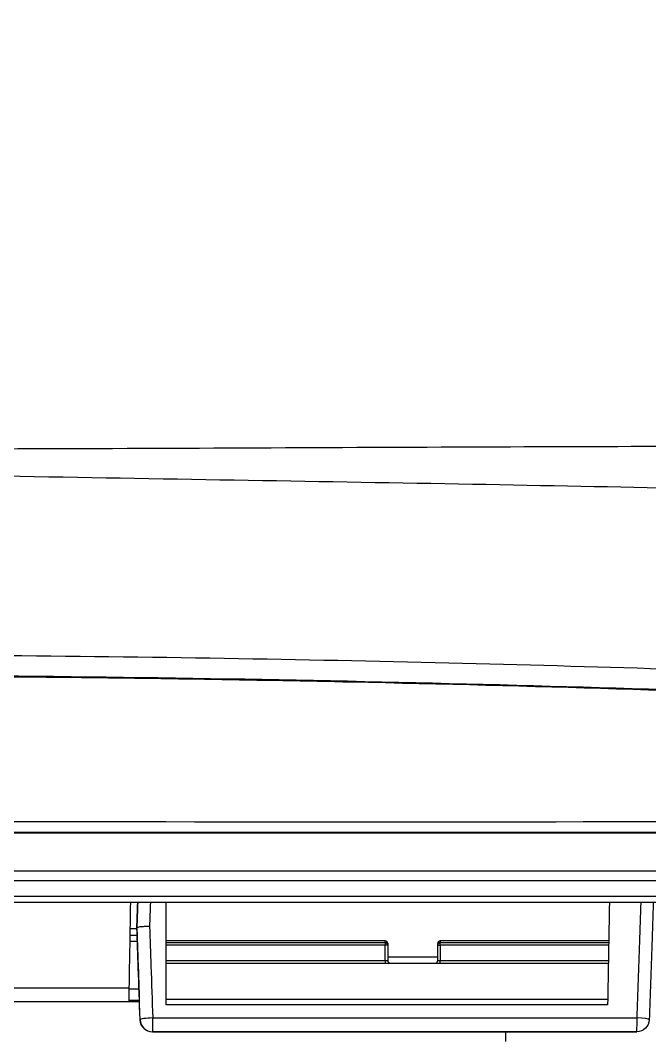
# Model space of a CAD drawing. Header units: millimetres. Extents: x 28 to 2363, y 8 to 1657.
# Drawn here: x 1237.3 to 1287.6, y 538 to 619.7 of the extents above; entities that cross this region are included whole.
import ezdxf

# ---------------------------------------------------------------- set-up
doc = ezdxf.new("R2010")
doc.units = ezdxf.units.MM
doc.layers.add('1LINE', color=7, linetype='CONTINUOUS')

msp = doc.modelspace()

# ---------------------------------------------------------------- linework, layer by layer
at = {"layer": '1LINE'}
for p, q in [((1266.429, 546.058), (1248.926, 546.058)), ((1266.429, 546.053), (1248.926, 546.053)), ((1248.926, 545.914), (1266.429, 545.914)), ((1266.429, 545.719), (1248.926, 545.719)), ((1266.429, 546.053), (1266.429, 546.058)), ((1266.429, 545.914), (1266.429, 546.053)), ((1266.429, 545.914), (1266.429, 545.719)), ((1266.429, 544.485), (1266.429, 545.719)), ((1266.629, 545.719), (1266.429, 545.719)), ((1266.629, 545.858), (1266.629, 545.719)), ((1266.629, 545.719), (1266.629, 544.485)), ((1270.629, 545.719), (1270.629, 545.858)), ((1270.629, 545.719), (1270.829, 545.719)), ((1270.629, 544.485), (1270.629, 545.719)), ((1284.301, 546.058), (1270.829, 546.058)), ((1270.829, 546.058), (1270.829, 546.053)), ((1284.301, 546.053), (1270.829, 546.053)), ((1270.829, 546.053), (1270.829, 545.914)), ((1270.829, 545.719), (1270.829, 545.914)), ((1270.829, 545.914), (1284.299, 545.914)), ((1270.829, 545.719), (1270.829, 544.485)), ((1284.295, 545.719), (1270.829, 545.719)), ((1248.926, 544.485), (1266.429, 544.485)), ((1248.926, 544.285), (1284.271, 544.285)), ((1284.27, 544.259), (1248.926, 544.259)), ((1266.429, 544.485), (1266.629, 544.485)), ((1266.429, 544.485), (1266.429, 544.285)), ((1266.629, 544.784), (1270.629, 544.784)), ((1270.829, 544.485), (1284.274, 544.485)), ((1270.829, 544.285), (1270.829, 544.485)), ((1245.921, 541.202), (1246.754, 541.202)), ((1245.923, 541.284), (1246.75, 541.284)), ((1246.75, 541.284), (1245.923, 541.284)), ((1246.75, 541.284), (1245.923, 541.284)), ((1245.924, 541.284), (1246.751, 541.284)), ((1245.924, 541.284), (1246.751, 541.284)), ((1245.946, 541.285), (1246.823, 541.285)), ((1247.815, 538.785), (1286.537, 538.785)), ((1248.926, 538.785), (1248.926, 538.785)), ((1276.036, 538.785), (1276.036, 538.002)), ((1284.737, 538.785), (1285.691, 538.785))]:
    msp.add_line(p, q, dxfattribs=at)
for centre, radius, start, end in [((1266.429, 545.858), 0.2, 0, 90), ((1270.829, 545.858), 0.2, 90, 180), ((1266.829, 544.485), 0.2, 179.99964, 270), ((1270.429, 544.485), 0.2, 270, 359.99982), ((1247.815, 539.785), 1, 182.43158, 270)]:
    msp.add_arc(centre, radius, start, end, dxfattribs=at)
at = {"layer": '1LINE', "extrusion": (0, 0, -1)}
msp.add_arc((-1286.537, 539.785), 1, 182, 270, dxfattribs=at)
at = {"layer": '1LINE'}
for centre, major_axis, ratio, start_param, end_param in [((1266.429, 545.858), (0.2, 0), 0.974265, 0, 1.570796), ((1266.429, 545.719), (-0.2, 0), 0.974265, 3.141593, 4.712389), ((1270.829, 545.858), (0.2, 0), 0.974265, 1.570796, 3.141593), ((1270.829, 545.719), (-0.2, 0), 0.974265, 4.712389, 6.283185), ((1247.815, 539.785), (0, -1), 0.999998, 4.747296, 6.283185), ((1247.835, 539.785), (0.999, 0.035), 0.105582, 1.555301, 3.139839), ((1247.835, 539.785), (0, -1), 0.999998, 4.747296, 6.283185), ((1247.835, 539.785), (0, 1), 0.011848, 3.141599, 4.818637), ((1286.537, 539.785), (0, -1), 0.027436, 0, 1.677133), ((1286.537, 539.785), (0.999, -0.035), 0.107054, 0, 1.547234)]:
    msp.add_ellipse(centre, major_axis=major_axis, ratio=ratio, start_param=start_param, end_param=end_param, dxfattribs=at)
for points, degree, knots in [([(1348.321, 688.024), (1350.771, 684.875), (1353.221, 681.769), (1358.195, 675.456), (1360.646, 672.339), (1367.799, 663.14), (1372.297, 657.208), (1380.497, 646.061), (1384.249, 640.804), (1391.069, 630.899), (1394.097, 626.264), (1399.407, 617.716), (1401.687, 613.791), (1405.62, 606.698), (1407.282, 603.535), (1409.398, 598.147), (1409.836, 595.947), (1409.058, 593.421), (1408.548, 592.71), (1407.263, 591.464), (1406.457, 590.937), (1404.48, 590.064), (1403.307, 589.718), (1400.557, 589.187), (1398.989, 589.027), (1393.847, 588.369), (1389.769, 587.832), (1380.196, 586.802), (1374.71, 586.309), (1365.255, 585.757), (1361.885, 585.603), (1354.808, 585.374), (1351.095, 585.299), (1343.308, 585.229), (1339.234, 585.236), (1330.713, 585.328), (1326.301, 585.425), (1317.035, 585.535), (1312.15, 585.569), (1302.02, 585.605), (1296.751, 585.608), (1285.8, 585.594), (1280.118, 585.576), (1268.357, 585.53), (1262.28, 585.501), (1250.068, 585.448), (1243.89, 585.424), (1231.387, 585.386), (1225.112, 585.373), (1218.667, 585.366)], 3, [0, 0, 0, 0, 0.03125, 0.03125, 0.0625, 0.0625, 0.125, 0.125, 0.1875, 0.1875, 0.25, 0.25, 0.3125, 0.3125, 0.375, 0.375, 0.4375, 0.4375, 0.46875, 0.46875, 0.5, 0.5, 0.53125, 0.53125, 0.5625, 0.5625, 0.625, 0.625, 0.6875, 0.6875, 0.71875, 0.71875, 0.75, 0.75, 0.78125, 0.78125, 0.8125, 0.8125, 0.84375, 0.84375, 0.875, 0.875, 0.90625, 0.90625, 0.9375, 0.9375, 0.96875, 0.96875, 1, 1, 1, 1]), ([(1218.667, 583.58), (1231.134, 583.334), (1243.42, 583.117), (1261.514, 582.806), (1267.528, 582.704), (1279.265, 582.491), (1284.963, 582.38), (1296.008, 582.138), (1301.353, 582.008), (1311.673, 581.72), (1316.672, 581.563), (1326.186, 581.206), (1330.694, 580.988), (1339.39, 580.599), (1343.585, 580.44), (1355.626, 580.084), (1362.993, 580.008), (1376.313, 580.13), (1382.17, 580.323), (1392.489, 580.801), (1396.953, 581.082), (1402.704, 581.409), (1404.461, 581.499), (1407.676, 581.623), (1409.141, 581.743), (1412.918, 582.361), (1414.688, 583.116), (1416.444, 584.818), (1416.879, 585.467), (1417.516, 586.726), (1417.716, 587.368), (1417.912, 588.648), (1417.927, 589.283), (1417.884, 589.95)], 3, [0, 0, 0, 0, 0.095705, 0.095705, 0.143558, 0.143558, 0.191411, 0.191411, 0.239263, 0.239263, 0.287116, 0.287116, 0.334969, 0.334969, 0.382821, 0.382821, 0.478527, 0.478527, 0.574232, 0.574232, 0.669938, 0.669938, 0.71779, 0.71779, 0.765643, 0.765643, 0.861348, 0.861348, 0.909201, 0.909201, 0.957054, 0.957054, 1, 1, 1, 1]), ([(1218.667, 568.958), (1231.18, 568.959), (1243.669, 568.842), (1268.023, 568.415), (1279.656, 568.11), (1301.834, 567.404), (1312.393, 566.992), (1326.725, 566.42), (1331.239, 566.238), (1339.932, 565.915), (1344.095, 565.771), (1356.077, 565.41), (1363.38, 565.266), (1376.685, 565.246), (1382.706, 565.371), (1393.236, 565.945), (1397.732, 566.392), (1405.371, 567.636), (1408.53, 568.433), (1413.489, 570.395), (1415.309, 571.562), (1417.812, 574.298), (1418.475, 575.873), (1418.753, 577.711), (1418.767, 577.815), (1418.78, 577.921)], 3, [0, 0, 0, 0, 0.099404, 0.099404, 0.198807, 0.198807, 0.298211, 0.298211, 0.347912, 0.347912, 0.397614, 0.397614, 0.497018, 0.497018, 0.596421, 0.596421, 0.695825, 0.695825, 0.795229, 0.795229, 0.894632, 0.894632, 0.994036, 0.994036, 1, 1, 1, 1]), ([(1367.33, 563.612), (1367.102, 563.617), (1366.81, 563.614), (1366.288, 563.617), (1366.025, 563.619), (1365.235, 563.625), (1364.704, 563.629), (1363.099, 563.645), (1362.013, 563.659), (1358.703, 563.708), (1356.43, 563.753), (1349.419, 563.918), (1344.471, 564.071), (1328.959, 564.616), (1317.794, 565.104), (1292.203, 566.059), (1277.986, 566.509), (1248.868, 567.131), (1233.95, 567.305), (1218.667, 567.304)], 3, [0, 0, 0, 0, 0.007812, 0.007812, 0.015625, 0.015625, 0.03125, 0.03125, 0.0625, 0.0625, 0.125, 0.125, 0.25, 0.25, 0.5, 0.5, 0.75, 0.75, 1, 1, 1, 1]), ([(1218.667, 567.265), (1226.291, 567.266), (1233.895, 567.223), (1248.983, 567.056), (1256.474, 566.931), (1278.258, 566.464), (1292.032, 566.03), (1311.233, 565.317), (1317.311, 565.073), (1328.747, 564.618), (1334.128, 564.409), (1346.183, 563.992), (1352.636, 563.808), (1358.642, 563.704)], 3, [0, 0, 0, 0, 0.136136, 0.136136, 0.272273, 0.272273, 0.544546, 0.544546, 0.680682, 0.680682, 0.816818, 0.816818, 1, 1, 1, 1]), ([(1218.671, 555.609), (1243.623, 555.593), (1268.577, 555.581), (1301.694, 555.606), (1311.912, 555.623), (1330.401, 555.637), (1338.727, 555.637), (1353.872, 555.629), (1360.742, 555.622), (1373.329, 555.61), (1378.992, 555.606), (1393.979, 555.604), (1401.32, 555.607), (1405.841, 555.603)], 3, [0, 0, 0, 0, 0.25, 0.25, 0.375, 0.375, 0.5, 0.5, 0.625, 0.625, 0.75, 0.75, 1, 1, 1, 1]), ([(1405.058, 554.724), (1398.179, 554.724), (1382.973, 554.724), (1375.436, 554.724), (1365.958, 554.724), (1356.068, 554.724), (1345.359, 554.724), (1333.22, 554.724), (1320.207, 554.724), (1313.062, 554.724), (1305.633, 554.724), (1298.148, 554.724), (1289.891, 554.724), (1281.729, 554.724), (1273.039, 554.724), (1264.325, 554.724), (1255.31, 554.724), (1237.256, 554.724), (1218.671, 554.724)], 2, [0, 0, 0, 0.25, 0.25, 0.375, 0.375, 0.5, 0.5, 0.625, 0.625, 0.6875, 0.6875, 0.75, 0.75, 0.8125, 0.8125, 0.875, 0.875, 1, 1, 1]), ([(1409.247, 554.674), (1409.247, 554.674), (1409.247, 554.674), (1408.84, 554.674), (1408.416, 554.674), (1407.498, 554.674), (1407.004, 554.674), (1405.922, 554.674), (1405.335, 554.674), (1404.056, 554.674), (1403.362, 554.674), (1401.871, 554.674), (1401.075, 554.674), (1399.383, 554.674), (1398.487, 554.674), (1395.649, 554.674), (1393.554, 554.674), (1388.959, 554.674), (1386.459, 554.674), (1381.046, 554.674), (1378.134, 554.674), (1374.226, 554.674), (1373.431, 554.674), (1371.82, 554.674), (1371.003, 554.674), (1368.519, 554.674), (1366.817, 554.674), (1363.327, 554.674), (1361.539, 554.674), (1357.878, 554.674), (1356.006, 554.674), (1350.247, 554.674), (1346.221, 554.674), (1339.821, 554.674), (1337.628, 554.674), (1334.235, 554.674), (1333.087, 554.674), (1330.755, 554.674), (1329.574, 554.674), (1323.599, 554.674), (1318.593, 554.674), (1310.683, 554.674), (1307.98, 554.674), (1303.814, 554.674), (1302.407, 554.674), (1299.554, 554.674), (1298.109, 554.674), (1295.179, 554.674), (1293.695, 554.674), (1291.441, 554.674), (1290.684, 554.674), (1289.164, 554.674), (1288.402, 554.674), (1284.578, 554.674), (1281.484, 554.674), (1275.226, 554.674), (1272.063, 554.674), (1265.669, 554.674), (1262.438, 554.674), (1255.907, 554.674), (1252.607, 554.674), (1247.606, 554.674), (1245.93, 554.674), (1243.403, 554.674), (1242.558, 554.674), (1240.865, 554.674), (1240.015, 554.674), (1235.765, 554.674), (1232.358, 554.674), (1225.526, 554.674), (1222.102, 554.674), (1218.671, 554.674)], 3, [0, 0, 0, 0, 0.000002, 0.000002, 0.031252, 0.031252, 0.062502, 0.062502, 0.093752, 0.093752, 0.125002, 0.125002, 0.156252, 0.156252, 0.187502, 0.187502, 0.250002, 0.250002, 0.312502, 0.312502, 0.375001, 0.375001, 0.390626, 0.390626, 0.406251, 0.406251, 0.437501, 0.437501, 0.468751, 0.468751, 0.500001, 0.500001, 0.562501, 0.562501, 0.593751, 0.593751, 0.609376, 0.609376, 0.625001, 0.625001, 0.687501, 0.687501, 0.718751, 0.718751, 0.734376, 0.734376, 0.750001, 0.750001, 0.765626, 0.765626, 0.773438, 0.773438, 0.781251, 0.781251, 0.8125, 0.8125, 0.84375, 0.84375, 0.875, 0.875, 0.90625, 0.90625, 0.921875, 0.921875, 0.929688, 0.929688, 0.9375, 0.9375, 0.96875, 0.96875, 1, 1, 1, 1]), ([(1218.671, 551.671), (1225.453, 551.671), (1232.195, 551.671), (1245.598, 551.671), (1252.264, 551.671), (1271.84, 551.671), (1284.455, 551.671), (1307.832, 551.671), (1318.448, 551.671), (1337.46, 551.671), (1345.951, 551.671), (1369.073, 551.671), (1381.668, 551.671), (1395.671, 551.671), (1399.52, 551.671), (1405.551, 551.671), (1407.571, 551.672), (1409.195, 551.671)], 3, [0, 0, 0, 0, 0.0625, 0.0625, 0.125, 0.125, 0.25, 0.25, 0.375, 0.375, 0.5, 0.5, 0.75, 0.75, 0.875, 0.875, 1, 1, 1, 1]), ([(1408.752, 550.855), (1407.131, 550.856), (1405.116, 550.856), (1399.099, 550.855), (1395.26, 550.855), (1381.292, 550.855), (1368.728, 550.856), (1345.664, 550.855), (1337.195, 550.855), (1318.232, 550.855), (1307.644, 550.855), (1284.321, 550.855), (1271.732, 550.855), (1252.197, 550.855), (1245.544, 550.855), (1232.168, 550.855), (1225.439, 550.855), (1218.671, 550.855)], 3, [0, 0, 0, 0, 0.125, 0.125, 0.25, 0.25, 0.5, 0.5, 0.625, 0.625, 0.75, 0.75, 0.875, 0.875, 0.9375, 0.9375, 1, 1, 1, 1]), ([(1218.671, 549.62), (1232.097, 549.62), (1245.399, 549.62), (1271.296, 549.62), (1283.781, 549.62), (1306.821, 549.62), (1317.278, 549.62), (1336.092, 549.62), (1344.445, 549.62), (1367.284, 549.62), (1379.722, 549.62), (1393.546, 549.62), (1397.346, 549.62), (1403.301, 549.62), (1405.295, 549.62), (1406.904, 549.62)], 3, [0, 0, 0, 0, 0.125, 0.125, 0.25, 0.25, 0.375, 0.375, 0.5, 0.5, 0.75, 0.75, 0.875, 0.875, 1, 1, 1, 1]), ([(1405.257, 549.12), (1403.66, 549.12), (1401.685, 549.12), (1395.785, 549.12), (1392.021, 549.12), (1378.326, 549.12), (1366.004, 549.12), (1343.379, 549.12), (1335.108, 549.12), (1316.479, 549.12), (1306.122, 549.12), (1283.281, 549.12), (1270.896, 549.12), (1245.199, 549.12), (1231.997, 549.12), (1218.671, 549.12)], 3, [0, 0, 0, 0, 0.125, 0.125, 0.25, 0.25, 0.5, 0.5, 0.625, 0.625, 0.75, 0.75, 0.875, 0.875, 1, 1, 1, 1]), ([(1286.565, 539.891), (1286.635, 541.901), (1286.705, 543.911), (1286.813, 546.987), (1286.85, 548.054), (1286.887, 549.12)], 3, [0, 0, 0, 0, 0.65331, 0.65331, 1, 1, 1, 1]), ([(1287.864, 549.12), (1287.825, 548.007), (1287.786, 546.894), (1287.677, 543.77), (1287.607, 541.76), (1287.537, 539.75)], 3, [0, 0, 0, 0, 0.356415, 0.356415, 1, 1, 1, 1]), ([(1246.578, 547.039), (1246.578, 547.048), (1246.578, 547.056), (1246.577, 547.076), (1246.577, 547.087), (1246.576, 547.099)], 3, [0, 0, 0, 0, 0.416212, 0.416212, 1, 1, 1, 1]), ([(1247.59, 547.205), (1247.582, 547.205), (1247.574, 547.205), (1247.454, 547.205), (1247.341, 547.203), (1247.13, 547.194), (1247.03, 547.188), (1246.857, 547.173), (1246.782, 547.164), (1246.665, 547.144), (1246.623, 547.132), (1246.586, 547.114), (1246.578, 547.107), (1246.578, 547.099)], 3, [0, 0, 0, 0, 0.015311, 0.015311, 0.229539, 0.229539, 0.443771, 0.443771, 0.657942, 0.657942, 0.871988, 0.871988, 1, 1, 1, 1]), ([(1246.836, 539.75), (1246.787, 541.136), (1246.739, 542.523), (1246.653, 544.972), (1246.615, 546.036), (1246.578, 547.099)], 3, [0, 0, 0, 0, 0.565928, 0.565928, 1, 1, 1, 1]), ([(1246.578, 547.039), (1246.58, 546.984), (1246.582, 546.926), (1246.586, 546.817), (1246.588, 546.764), (1246.591, 546.67), (1246.592, 546.627), (1246.595, 546.558), (1246.595, 546.531), (1246.597, 546.495), (1246.597, 546.486), (1246.597, 546.486)], 3, [0, 0, 0, 0, 0.201334, 0.201334, 0.402667, 0.402667, 0.604008, 0.604008, 0.805278, 0.805278, 1, 1, 1, 1]), ([(1246.596, 546.486), (1246.596, 546.486), (1246.596, 546.477), (1246.597, 546.439), (1246.598, 546.412), (1246.6, 546.342), (1246.602, 546.299), (1246.605, 546.204), (1246.607, 546.151), (1246.61, 546.069), (1246.611, 546.042), (1246.611, 546.015)], 3, [0, 0, 0, 0, 0.223004, 0.223004, 0.446002, 0.446002, 0.669097, 0.669097, 0.892332, 0.892332, 1, 1, 1, 1]), ([(1247.59, 547.205), (1247.627, 546.153), (1247.664, 545.101), (1247.75, 542.663), (1247.798, 541.277), (1247.847, 539.891)], 3, [0, 0, 0, 0, 0.431527, 0.431527, 1, 1, 1, 1]), ([(1246.611, 546.015), (1246.629, 545.502), (1246.647, 544.99), (1246.691, 543.727), (1246.717, 542.977), (1246.743, 542.227)], 3, [0, 0, 0, 0, 0.406061, 0.406061, 1, 1, 1, 1]), ([(1270.629, 544.485), (1270.629, 544.485), (1270.634, 544.485), (1270.652, 544.485), (1270.664, 544.485), (1270.694, 544.485), (1270.712, 544.485), (1270.751, 544.485), (1270.772, 544.485), (1270.806, 544.485), (1270.818, 544.485), (1270.829, 544.485)], 3, [0, 0, 0, 0, 0.243781, 0.243781, 0.459043, 0.459043, 0.674306, 0.674306, 0.889568, 0.889568, 1, 1, 1, 1]), ([(1224.679, 542.291), (1227.829, 542.291), (1230.978, 542.291), (1238.066, 542.291), (1242.004, 542.291), (1245.943, 542.291)], 3, [0, 0, 0, 0, 0.444361, 0.444361, 1, 1, 1, 1]), ([(1245.943, 542.291), (1245.942, 542.25), (1245.941, 542.209), (1245.938, 542.055), (1245.936, 541.942), (1245.933, 541.732), (1245.931, 541.633), (1245.928, 541.46), (1245.926, 541.385), (1245.924, 541.27), (1245.923, 541.228), (1245.922, 541.192), (1245.922, 541.185), (1245.922, 541.185)], 3, [0, 0, 0, 0, 0.073282, 0.073282, 0.274547, 0.274547, 0.475813, 0.475813, 0.677051, 0.677051, 0.878261, 0.878261, 1, 1, 1, 1]), ([(1246.743, 542.227), (1246.747, 542.115), (1246.751, 542.003), (1246.758, 541.796), (1246.762, 541.699), (1246.767, 541.533), (1246.769, 541.461), (1246.773, 541.354), (1246.774, 541.316), (1246.775, 541.289), (1246.775, 541.285), (1246.775, 541.285)], 3, [0, 0, 0, 0, 0.223316, 0.223316, 0.446633, 0.446633, 0.669924, 0.669924, 0.893101, 0.893101, 1, 1, 1, 1]), ([(1246.751, 541.285), (1246.77, 540.842), (1246.789, 540.4), (1246.81, 539.888), (1246.813, 539.819), (1246.816, 539.75)], 3, [0, 0, 0, 0, 0.864958, 0.864958, 1, 1, 1, 1]), ([(1246.751, 541.285), (1246.754, 541.285), (1246.756, 541.285), (1246.764, 541.285), (1246.769, 541.285), (1246.775, 541.285)], 3, [0, 0, 0, 0, 0.348552, 0.348552, 1, 1, 1, 1]), ([(1248.926, 541.385), (1252.345, 541.385), (1255.763, 541.385), (1262.66, 541.385), (1266.138, 541.385), (1273.093, 541.385), (1276.57, 541.385), (1281.462, 541.385), (1282.877, 541.385), (1284.292, 541.385)], 3, [0, 0, 0, 0, 0.289969, 0.289969, 0.584969, 0.584969, 0.879968, 0.879968, 1, 1, 1, 1]), ([(1284.213, 540.938), (1282.828, 540.938), (1281.444, 540.938), (1276.582, 540.938), (1273.104, 540.938), (1266.147, 540.938), (1262.669, 540.938), (1255.769, 540.938), (1252.347, 540.938), (1248.926, 540.938)], 3, [0, 0, 0, 0, 0.117705, 0.117705, 0.413426, 0.413426, 0.709148, 0.709148, 1, 1, 1, 1]), ([(1246.816, 539.75), (1246.817, 539.75), (1246.818, 539.75), (1246.824, 539.75), (1246.829, 539.75), (1246.834, 539.75), (1246.835, 539.75), (1246.836, 539.75)], 3, [0, 0, 0, 0, 0.175147, 0.175147, 0.875735, 0.875735, 1, 1, 1, 1]), ([(1247.847, 539.891), (1249.977, 539.891), (1252.107, 539.891), (1257.719, 539.891), (1261.202, 539.891), (1268.166, 539.891), (1271.648, 539.891), (1278.942, 539.891), (1282.753, 539.891), (1286.565, 539.891)], 3, [0, 0, 0, 0, 0.165018, 0.165018, 0.434825, 0.434825, 0.704631, 0.704631, 1, 1, 1, 1]), ([(1247.835, 538.785), (1247.834, 538.785), (1247.833, 538.785), (1247.827, 538.785), (1247.823, 538.785), (1247.817, 538.785), (1247.816, 538.785), (1247.815, 538.785)], 3, [0, 0, 0, 0, 0.175147, 0.175147, 0.875735, 0.875735, 1, 1, 1, 1]), ([(1286.537, 538.785), (1286.148, 538.785), (1285.759, 538.785), (1281.95, 538.785), (1278.529, 538.785), (1271.627, 538.785), (1268.146, 538.785), (1261.185, 538.785), (1257.704, 538.785), (1252.094, 538.785), (1249.965, 538.785), (1247.835, 538.785)], 3, [0, 0, 0, 0, 0.030162, 0.030162, 0.295368, 0.295368, 0.565175, 0.565175, 0.834982, 0.834982, 1, 1, 1, 1]), ([(1248.926, 538.785), (1254.895, 538.785), (1260.864, 538.785), (1272.801, 538.785), (1278.77, 538.785), (1284.737, 538.785)], 3, [0, 0, 0, 0, 0.499987, 0.499987, 1, 1, 1, 1]), ([(1285.691, 538.785), (1283.12, 538.785), (1280.548, 538.785), (1273.135, 538.785), (1268.293, 538.785), (1258.61, 538.785), (1253.768, 538.785), (1248.926, 538.785)], 3, [0, 0, 0, 0, 0.209878, 0.209878, 0.604933, 0.604933, 1, 1, 1, 1])]:
    msp.add_open_spline(points, degree=degree, knots=knots, dxfattribs=at)
for points, degree in [([(1246.061, 549.126), (1246.021, 546.848), (1245.982, 544.569), (1245.943, 542.291)], 3), ([(1246.646, 549.121), (1246.623, 548.447), (1246.6, 547.773), (1246.576, 547.099)], 3), ([(1246.578, 547.099), (1246.601, 547.773), (1246.625, 548.447), (1246.648, 549.121)], 3), ([(1247.657, 549.121), (1247.635, 548.482), (1247.613, 547.844), (1247.59, 547.205)], 3), ([(1248.926, 540.938), (1248.926, 543.666), (1248.926, 546.394), (1248.926, 549.122)], 3), ([(1284.351, 549.122), (1284.304, 546.394), (1284.259, 543.666), (1284.213, 540.938)], 3), ([(1246.597, 546.486), (1246.403, 546.486), (1246.209, 546.486), (1246.015, 546.486)], 3), ([(1246.024, 547.039), (1246.209, 547.039), (1246.394, 547.039), (1246.578, 547.039)], 3), ([(1246.576, 547.099), (1246.578, 547.099)], 1), ([(1246.578, 547.099), (1246.578, 547.099), (1246.578, 547.099), (1246.578, 547.099)], 3), ([(1246.611, 546.015), (1246.41, 546.015), (1246.208, 546.015), (1246.007, 546.015)], 3), ([(1245.941, 542.227), (1246.209, 542.227), (1246.476, 542.227), (1246.743, 542.227)], 3), ([(1245.922, 541.185), (1238.84, 541.185), (1231.758, 541.185), (1224.676, 541.185)], 3), ([(1246.775, 541.285), (1246.491, 541.285), (1246.207, 541.285), (1245.924, 541.285)], 3), ([(1286.537, 538.785), (1286.537, 538.785)], 1)]:
    msp.add_open_spline(points, degree=degree, dxfattribs=at)

doc.saveas('drawing.dxf')
